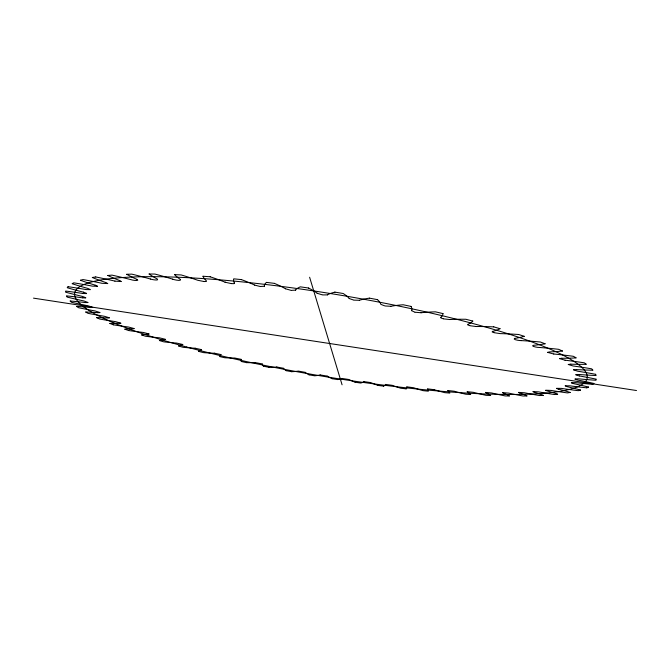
<?xml version="1.0" encoding="UTF-8"?>
<svg xmlns="http://www.w3.org/2000/svg" width="670" height="670" viewBox="0 0 670 670"><rect width="100%" height="100%" fill="white"/><g stroke="black" fill="none" stroke-linecap="round" stroke-linejoin="round"><path stroke-width="1" d="M264.441 286.241L260.203 286.509L254.642 285.102M97.502 286.207L95.157 285.152M411.531 310.62L414.764 312.153M97.477 286.325L92.401 286.14A92.468 14.196 11.1 0 0 73.8 282.832A268.938 42.947 9.4 0 0 72.1 283.703A103.523 18.056 11 0 0 87.703 288.401L90.45 289.633L86.036 289.566A90.626 13.66 11 0 0 68.097 286.701M573.604 369.79L576.585 369.58M86.522 293.594L82.795 293.493M295.629 290.135L291.375 290.353M575.094 378.944L578.805 378.835A100.157 16.733 7.7 0 0 595.965 380.259A268.938 42.947 9.4 0 0 596.3 379.178A88.725 13.132 7.9 0 0 579.416 375.954M575.873 374.622L579.198 374.488A101.857 17.387 7.7 0 0 596.066 375.527A268.938 42.947 9.4 0 0 595.647 374.304M571.393 382.738L575.572 382.612A98.381 16.097 7.7 0 0 592.799 384.362A268.938 42.947 9.4 0 0 593.855 383.441M85.71 297.966L82.645 297.857M87.862 302.58L85.124 302.538A85.467 12.278 10.8 0 0 70.216 301.014M440.76 317.32L440.969 318.016L443.255 318.786M92.636 307.497L90.391 307.513M556.519 388.324L561.46 388.399A94.679 14.866 7.7 0 0 578.252 390.685A268.938 42.947 9.4 0 0 580.555 390.066M99.855 312.63L97.921 312.681A82.502 11.549 10.5 0 0 85.567 311.986A268.938 42.947 9.4 0 0 88.021 313.334A92.912 14.33 11.1 0 0 104.336 316.274L109.344 317.781M545.749 390.233L551.008 390.417A92.803 14.296 7.7 0 0 567.356 392.905A268.938 42.947 9.4 0 0 570.187 392.436M109.269 317.923L107.728 317.99A81.196 11.239 10.4 0 0 96.731 317.672M120.784 323.275L119.587 323.375M518.639 392.385L524.426 392.762A89.152 13.249 7.9 0 0 539.501 395.543A268.938 42.947 9.4 0 0 543.236 395.35M533.06 391.582L538.596 391.866A90.961 13.752 7.8 0 0 554.358 394.521A268.938 42.947 9.4 0 0 557.666 394.195A81.12 11.223 8.4 0 0 547.248 390.945L545.757 390.375M485.457 392.419L491.654 392.972A85.76 12.345 8 0 0 505.088 395.911A268.938 42.947 9.4 0 0 509.518 395.987A78.047 10.527 8.7 0 0 503.388 393.131L502.701 392.804M502.709 392.654L508.714 393.123A87.418 12.78 7.9 0 0 523.002 396.003A268.938 42.947 9.4 0 0 527.114 395.945A78.934 10.72 8.6 0 0 519.552 392.938M148.966 334.087L148.263 334.196A78.097 10.536 10.1 0 0 141.445 334.891A268.938 42.947 9.4 0 0 145.608 336.256A85.852 12.37 10.8 0 0 159.343 337.822L165.331 339.271M327.479 294.892L322.772 294.917M134.059 328.694L133.104 328.794A78.985 10.737 10.2 0 0 124.888 329.179M467.082 391.69L473.439 392.335A84.202 11.96 8.1 0 0 485.959 395.308A268.938 42.947 9.4 0 0 490.658 395.509M447.736 390.501L454.243 391.23A82.753 11.608 8.2 0 0 465.784 394.22A268.938 42.947 9.4 0 0 470.717 394.529A76.723 10.243 9 0 0 467.384 392.034M165.289 339.43L164.812 339.531A77.352 10.377 10 0 0 159.385 340.528A268.938 42.947 9.4 0 0 163.849 341.859A84.286 11.976 10.7 0 0 176.729 343.099L182.91 344.522M385.526 384.413L392.394 385.359A79.169 10.779 8.6 0 0 400.769 388.232A268.938 42.947 9.4 0 0 406.154 388.851M427.594 388.876L434.235 389.689M201.502 349.807L201.352 349.866A76.305 10.15 9.7 0 0 198.655 351.382M406.816 386.841L413.566 387.721A80.224 11.013 8.5 0 0 423.038 390.652A268.938 42.947 9.4 0 0 428.306 391.18A76.003 10.083 9.2 0 0 427.669 389.103L427.594 389.086M363.885 381.607L370.853 382.62A78.248 10.569 8.7 0 0 378.106 385.418M467.978 324.263L467.752 324.891L469.712 325.645M359.463 300.294L354.12 300.135M320.126 374.932L327.211 376.113M492.76 331.323L492.123 331.885L493.807 332.613M385.376 305.997L390.886 306.291M390.778 306.316L390.828 306.299A107.032 19.631 8.2 0 1 403.156 304.766A268.938 42.947 9.4 0 1 411.07 306.425M514.744 338.358C511.981 339.581 519.61 340.687 521.226 340.62M421.12 312.764L415.073 312.22M276.735 367.001L283.653 368.291M443.548 318.861L449.821 319.548M255.479 362.637L262.272 363.944M469.988 325.721L476.303 326.55M561.753 358.249L559.534 358.618L565.053 360.209M214.551 353.224L221.083 354.606M570.806 364.153L568.194 364.472L573.034 365.971A92.359 14.162 7.7 0 1 591.669 368.835A268.938 42.947 9.4 0 1 592.95 370.209A103.44 18.023 7.8 0 1 576.619 369.597M195.154 348.233L201.544 349.639M204.074 281.534L206.343 281.475L206.394 280.805A109.746 21.038 9.6 0 1 203.043 276.266M203.982 281.526L197.742 280.269A103.155 17.906 11 0 0 181.176 274.943A268.938 42.947 9.4 0 0 174.602 274.633M231.535 283.619L234.023 283.653L234.55 283.1M231.334 283.603L225.187 282.229M553.755 354.011L547.558 352.361L549.375 351.926A107.284 19.748 8.2 0 0 562.423 351.013M290.822 290.286L285.42 288.77M33.5 298.142L636.5 390.526M322.211 294.834L317.136 293.259M579.299 375.945L575.882 374.907M353.559 300.034L349.171 298.519M384.714 305.863L380.82 304.356A109.361 20.82 10 0 0 377.52 299.674M114.888 281.115L121.32 281.559L119.763 280.562M558.303 389.111L556.502 388.433M83.516 292.17L86.598 293.368M150.356 279.005C151.856 279.65 159.611 280.956 157.274 278.971A108.959 20.603 10.1 0 1 149.142 274.005M494.05 332.689L500.205 333.61A101.455 17.227 7.7 0 1 518.706 334.506A268.938 42.947 9.4 0 1 524.233 336.323M172.676 279.197C174.443 279.842 181.603 281.392 180.515 279.449M105.818 282.514L107.778 283.578L101.999 283.301A94.336 14.765 11.1 0 0 82.971 279.549A268.938 42.947 9.4 0 0 80.425 280.269M519.443 392.922L518.622 392.519M225.254 282.254L225.329 282.288A104.629 18.526 10.9 0 0 210.154 276.794M136.956 279.365C140.398 281.375 132.292 280.269 131.035 279.666A98.046 15.979 11.1 0 0 111.99 275.127A268.938 42.947 9.4 0 0 107.736 275.487M533.086 391.757L534.183 392.21A79.956 10.955 8.5 0 1 543.186 395.35M305.378 372.378L298.385 371.096A77.519 10.41 10 0 1 291.609 371.683M134.109 328.551L128.598 327.052A89.252 13.274 10.9 0 1 113.314 324.799M99.889 312.513L95.207 310.989A94.788 14.899 11.1 0 1 78.549 307.714A268.938 42.947 9.4 0 1 76.606 306.391A83.926 11.893 10.7 0 1 90.274 307.488M241.376 359.38L234.751 358.031A80.291 11.03 10.3 0 1 224.743 357.747A268.938 42.947 9.4 0 1 219.593 356.541A76.012 10.092 9.6 0 1 220.941 354.79M149.008 333.936L143.263 332.454A87.51 12.805 10.9 0 1 128.69 330.545M571.368 382.863L573.956 383.709A85.375 12.253 8.1 0 1 588.486 387.067M92.661 307.379L88.356 305.872A96.656 15.511 11.1 0 1 71.506 302.279A268.938 42.947 9.4 0 1 70.183 301.006M575.036 379.187L578.059 380.125A87.008 12.671 8 0 1 593.821 383.441M120.809 323.141L115.5 321.625A91.061 13.785 11 0 1 99.688 319.037A268.938 42.947 9.4 0 1 96.681 317.664M573.604 369.873L577.774 371.23A90.517 13.626 7.8 0 1 595.622 374.312M87.896 302.455L83.993 300.989A98.49 16.13 11.1 0 1 67.126 297.078A268.938 42.947 9.4 0 1 66.472 295.864A87.1 12.697 10.8 0 1 82.527 297.823M309.615 277.238L342.077 384.806M85.768 297.689L82.318 296.391A100.257 16.775 11.1 0 1 65.635 292.187A268.938 42.947 9.4 0 1 65.702 291.065A88.834 13.157 10.9 0 1 82.779 293.477M588.528 387.067A268.938 42.947 9.4 0 1 586.828 387.846M383.567 386.129A268.938 42.947 9.4 0 1 378.064 385.418M355.134 382.227A268.938 42.947 9.4 0 0 360.695 383.031A76.07 10.1 9.6 0 0 363.877 381.666M332.085 378.692A268.938 42.947 9.4 0 0 337.663 379.58A76.405 10.167 9.7 0 0 342.06 378.466L349.078 379.53A77.477 10.402 8.8 0 0 355.184 382.235M309.046 374.832A268.938 42.947 9.4 0 0 314.607 375.795A76.882 10.276 9.9 0 0 320.185 374.949M291.659 371.691A268.938 42.947 9.4 0 1 286.14 370.661M268.946 367.302A268.938 42.947 9.4 0 1 263.511 366.205M246.602 362.654A268.938 42.947 9.4 0 1 241.275 361.49A75.877 10.058 9.5 0 1 241.309 359.539M198.605 351.373A268.938 42.947 9.4 0 0 203.605 352.638A81.497 11.306 10.5 0 0 214.601 353.241M128.699 330.553A268.938 42.947 9.4 0 1 124.838 329.171M113.331 324.808A268.938 42.947 9.4 0 1 109.863 323.409M68.08 286.685A268.938 42.947 9.4 0 0 67.209 287.706A101.949 17.42 11.1 0 0 83.482 292.179M95.701 276.945A268.938 42.947 9.4 0 0 92.293 277.506A106.237 19.254 10.7 0 0 105.76 282.514M126.705 274.298A268.938 42.947 9.4 0 1 131.806 274.139A99.838 16.616 11.1 0 1 150.398 279.005M149.075 273.997A268.938 42.947 9.4 0 1 154.963 274.064A101.555 17.261 11.1 0 1 172.734 279.189M202.968 276.249A268.938 42.947 9.4 0 1 210.204 276.785M241.476 279.608A268.938 42.947 9.4 0 0 233.738 278.837A109.821 21.08 9.4 0 0 234.425 283.041M266.384 282.38A268.938 42.947 9.4 0 1 274.482 283.377M308.619 288.041A268.938 42.947 9.4 0 0 300.302 286.835A109.336 20.803 8.8 0 0 295.529 290.118M334.849 292.12A268.938 42.947 9.4 0 1 343.216 293.51A108.808 20.527 10.2 0 1 349.229 298.477M369.346 298.133A268.938 42.947 9.4 0 1 377.595 299.674M443.012 313.61A268.938 42.947 9.4 0 0 435.467 311.843A105.877 19.087 8 0 0 421.112 312.731M472.836 321.089A268.938 42.947 9.4 0 0 465.851 319.263A104.545 18.492 7.9 0 0 449.754 319.531M493.731 326.859A268.938 42.947 9.4 0 1 500.046 328.71M545.112 343.802A268.938 42.947 9.4 0 0 540.389 342.018A99.738 16.582 7.7 0 0 521.185 340.595M562.482 351.03A268.938 42.947 9.4 0 0 558.613 349.313A97.946 15.946 7.7 0 0 539.099 347.437C537.658 347.621 529.719 346.047 533.672 345.268A108.205 20.209 8.4 0 0 545.053 343.785M109.914 323.426A80.023 10.971 10.3 0 1 119.469 323.359M95.107 285.152A104.964 18.676 10.9 0 1 80.475 280.269M95.701 276.953A96.204 15.36 11.1 0 1 114.905 281.099M119.695 280.562A107.342 19.782 10.6 0 1 107.795 275.487M136.881 279.356A108.247 20.234 10.4 0 1 126.772 274.298M180.431 279.44A109.461 20.879 9.9 0 1 174.677 274.65M241.418 279.608A105.944 19.12 10.8 0 1 254.659 285.077M264.34 286.165A109.687 20.996 9.1 0 1 266.459 282.397M274.424 283.377A107.091 19.656 10.6 0 1 285.504 288.77M308.552 288.033A108.046 20.134 10.4 0 1 317.228 293.267M327.412 294.85A108.766 20.502 8.6 0 1 334.925 292.137M359.371 300.269A107.996 20.108 8.4 0 1 369.404 298.15M410.995 306.416A109.696 21.005 9.7 0 1 411.623 310.637M442.937 313.602A109.83 21.08 9.4 0 1 440.852 317.337M472.76 321.072A109.738 21.03 9.2 0 1 468.07 324.288M476.236 326.524A103.063 17.872 7.8 0 1 493.765 326.876M499.971 328.694A109.436 20.862 8.9 0 1 492.852 331.34M524.166 336.307A108.925 20.586 8.6 0 1 514.828 338.384M553.738 353.995A96.095 15.326 7.7 0 1 573.244 356.281A268.938 42.947 9.4 0 1 576.242 357.889A106.17 19.221 8 0 1 561.812 358.266M565.044 360.192A94.227 14.723 7.7 0 1 584.248 362.813A268.938 42.947 9.4 0 1 586.376 364.304A104.88 18.643 7.9 0 1 570.848 364.17M586.819 387.838A96.547 15.469 7.7 0 1 569.718 385.811L565.128 385.836L567.297 386.707A83.842 11.867 8.2 0 1 580.513 390.066M558.353 389.111A82.418 11.524 8.3 0 1 570.145 392.436M485.934 392.829A77.31 10.368 8.9 0 1 490.607 395.501M447.912 390.786A76.288 10.15 9.1 0 1 449.821 393.064A268.938 42.947 9.4 0 1 444.729 392.654A81.422 11.29 8.3 0 1 434.185 389.689M406.824 387.009A75.869 10.058 9.4 0 1 406.095 388.843M385.51 384.521A75.894 10.067 9.5 0 1 383.516 386.121M332.136 378.701A76.849 10.268 8.9 0 1 327.144 376.104M309.096 374.832A76.38 10.167 9.1 0 1 305.311 372.369M286.191 370.669A76.053 10.1 9.2 0 1 283.636 368.349M276.794 367.018A78.298 10.586 10.1 0 1 268.904 367.294M263.561 366.214A75.886 10.058 9.3 0 1 262.255 364.061M255.538 362.646A79.227 10.787 10.2 0 1 246.568 362.637M195.205 348.241A82.829 11.625 10.6 0 1 183.212 347.32A268.938 42.947 9.4 0 1 178.463 346.022A76.757 10.243 9.8 0 1 182.5 344.748M186.654 347.01A259.767 41.423 9.4 0 0 586.593 379.907A259.767 41.423 9.4 0 0 219.534 279.817A259.767 41.423 9.4 0 0 186.654 347.01"/></g></svg>
